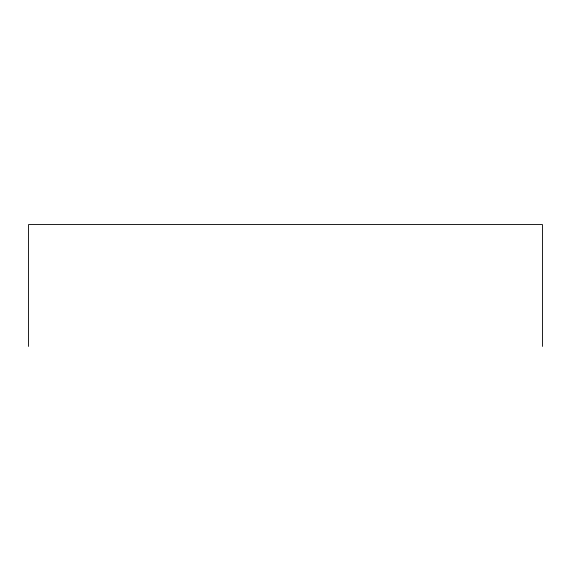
<?xml version="1.0" encoding="UTF-8"?>
<svg xmlns="http://www.w3.org/2000/svg" width="571" height="571" viewBox="0 0 571 571"><rect width="100%" height="100%" fill="white"/><g stroke="black" fill="none" stroke-linecap="round" stroke-linejoin="round"><path stroke-width="0.86" d="M542.45 346.433L542.45 224.567L28.55 224.567L28.55 346.433"/></g></svg>
